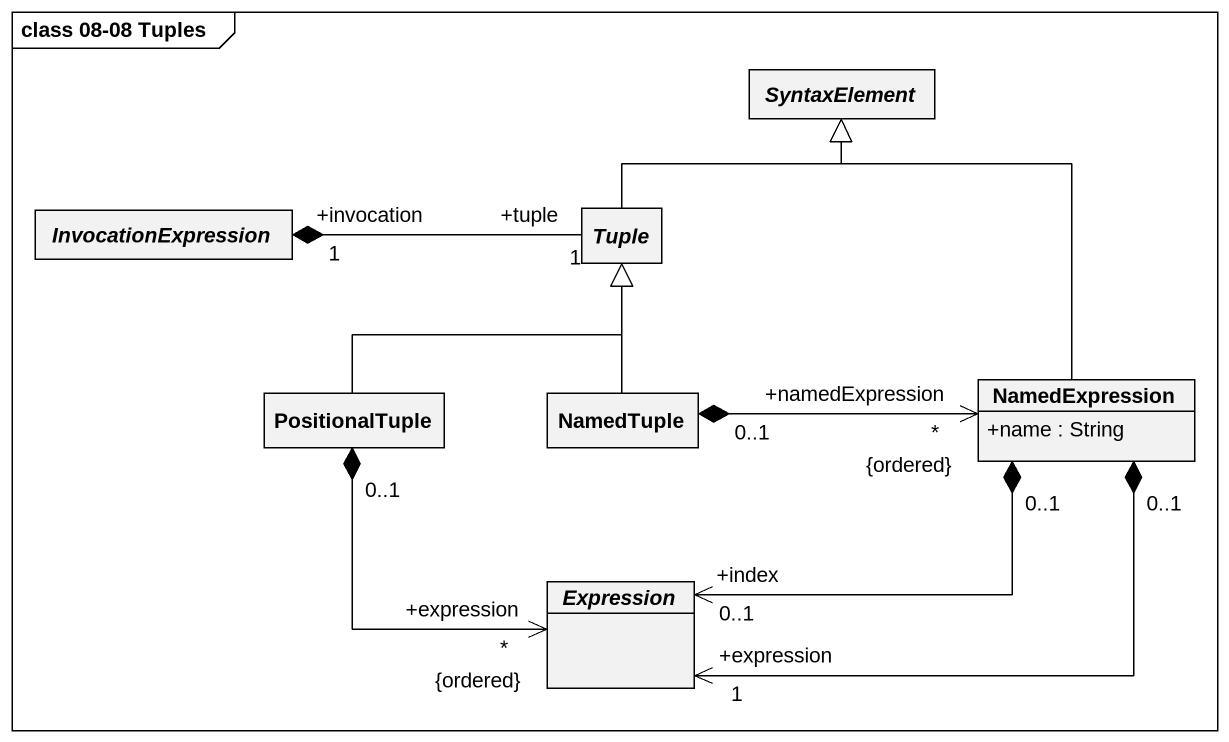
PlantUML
@startuml
mainframe class 08-08 Tuples
hide circle
hide empty members
skinparam classAttributeIconSize 0
abstract class SyntaxElement
abstract class InvocationExpression
abstract class Tuple
class PositionalTuple
class NamedTuple
class NamedExpression {
  +name : String
}
abstract class Expression
InvocationExpression "+invocation\n1" *-right- "+tuple\n1" Tuple
Tuple -up-|> SyntaxElement
PositionalTuple -up-|> Tuple
PositionalTuple "0..1" *--> "{ordered}\n+expression\n*" Expression
NamedTuple -up-|> Tuple
NamedTuple "0..1" *-right-> "{ordered}\n+namedExpression\n*" NamedExpression
NamedExpression -up-|> SyntaxElement
NamedExpression "0..1" *-left-> "+index\n0..1" Expression
NamedExpression "0..1" *-left-> "+expression\n1" Expression
@enduml
